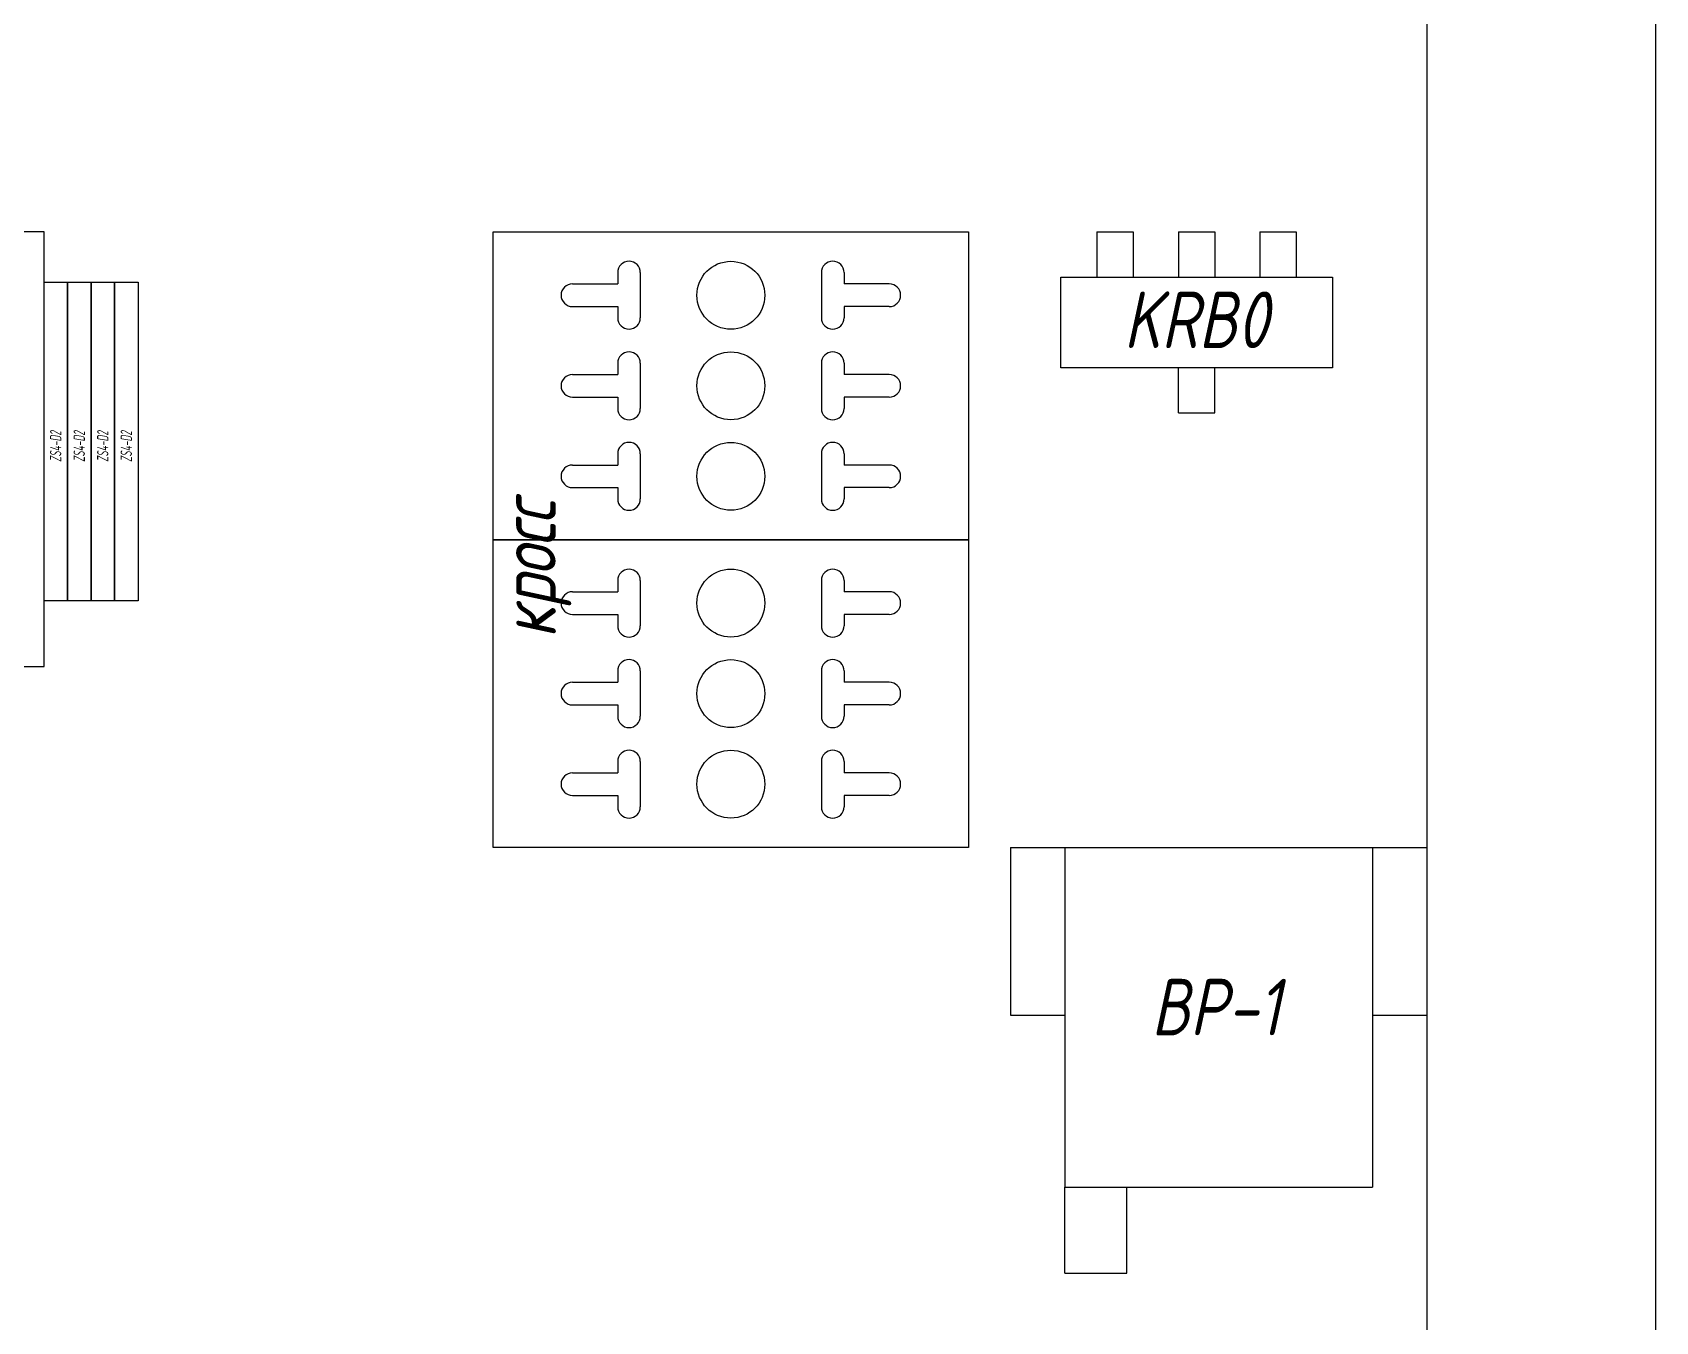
# Model space of a CAD drawing. Header units: millimetres. Extents: x -2573 to 1068, y -1220 to 2800.
# Drawn here: x 603.9 to 962.5, y 1549.3 to 1834.1 of the extents above; entities that cross this region are included whole.
import ezdxf

# ---------------------------------------------------------------- set-up
doc = ezdxf.new("R2010")
doc.units = ezdxf.units.MM
doc.styles.add('textstyle13', font='', dxfattribs={"width": 0.8})
doc.styles.add('textstyle21', font='', dxfattribs={"width": 0.6})
doc.styles.add('textstyle22', font='', dxfattribs={"width": 0.6})
doc.styles.add('textstyle220', font='', dxfattribs={"width": 0.8})
doc.styles.add('textstyle222', font='', dxfattribs={"width": 0.8})
doc.styles.add('textstyle23', font='', dxfattribs={"width": 0.6})
doc.styles.add('textstyle24', font='', dxfattribs={"width": 0.6})
doc.styles.get('textstyle13').set_extended_font_data('ISOCPEUR', italic=True)
doc.styles.get('textstyle21').set_extended_font_data('ISOCPEUR', italic=True)
doc.styles.get('textstyle22').set_extended_font_data('ISOCPEUR', italic=True)
doc.styles.get('textstyle220').set_extended_font_data('ISOCPEUR', italic=True)
doc.styles.get('textstyle222').set_extended_font_data('ISOCPEUR', italic=True)
doc.styles.get('textstyle23').set_extended_font_data('ISOCPEUR', italic=True)
doc.styles.get('textstyle24').set_extended_font_data('ISOCPEUR', italic=True)

msp = doc.modelspace()

# ---------------------------------------------------------------- linework, layer by layer
for p, q in [((912, 2800), (912, 0)), ((962.5, 2800), (962.5, 0)), ((839.11, 1790), (847.11, 1790)), ((839.11, 1790), (839.11, 1780)), ((847.11, 1790), (847.11, 1780)), ((857.11, 1790), (865.11, 1790)), ((857.11, 1790), (857.11, 1780)), ((865.11, 1790), (865.11, 1780)), ((875.11, 1790), (883.11, 1790)), ((875.11, 1790), (875.11, 1780)), ((883.11, 1790), (883.11, 1780)), ((723.23, 1778.5), (733.23, 1778.5)), ((733.23, 1781), (733.23, 1778.5)), ((738.23, 1781), (738.23, 1771)), ((778.23, 1781), (778.23, 1771)), ((783.23, 1781), (783.23, 1778.5)), ((793.23, 1778.5), (783.23, 1778.5)), ((831.11, 1760), (831.11, 1780)), ((831.11, 1780), (891.11, 1780)), ((891.11, 1780), (891.11, 1760)), ((723.23, 1773.5), (733.23, 1773.5)), ((733.23, 1773.5), (733.23, 1771)), ((793.23, 1773.5), (783.23, 1773.5)), ((783.23, 1773.5), (783.23, 1771)), ((733.23, 1761), (733.23, 1758.5)), ((738.23, 1761), (738.23, 1751)), ((778.23, 1761), (778.23, 1751)), ((783.23, 1761), (783.23, 1758.5)), ((723.23, 1758.5), (733.23, 1758.5)), ((793.23, 1758.5), (783.23, 1758.5)), ((891.11, 1760), (831.11, 1760)), ((857.11, 1750), (857.11, 1760)), ((865.11, 1750), (865.11, 1760)), ((723.23, 1753.5), (733.23, 1753.5)), ((733.23, 1753.5), (733.23, 1751)), ((793.23, 1753.5), (783.23, 1753.5)), ((783.23, 1753.5), (783.23, 1751)), ((857.11, 1750), (865.11, 1750)), ((733.23, 1741), (733.23, 1738.5)), ((738.23, 1741), (738.23, 1731)), ((778.23, 1741), (778.23, 1731)), ((783.23, 1741), (783.23, 1738.5)), ((723.23, 1738.5), (733.23, 1738.5)), ((793.23, 1738.5), (783.23, 1738.5)), ((723.23, 1733.5), (733.23, 1733.5)), ((733.23, 1733.5), (733.23, 1731)), ((793.23, 1733.5), (783.23, 1733.5)), ((783.23, 1733.5), (783.23, 1731)), ((723.23, 1710.5), (733.23, 1710.5)), ((733.23, 1713), (733.23, 1710.5)), ((738.23, 1713), (738.23, 1703)), ((778.23, 1713), (778.23, 1703)), ((783.23, 1713), (783.23, 1710.5)), ((793.23, 1710.5), (783.23, 1710.5)), ((723.23, 1705.5), (733.23, 1705.5)), ((733.23, 1705.5), (733.23, 1703)), ((793.23, 1705.5), (783.23, 1705.5)), ((783.23, 1705.5), (783.23, 1703)), ((733.23, 1693), (733.23, 1690.5)), ((738.23, 1693), (738.23, 1683)), ((778.23, 1693), (778.23, 1683)), ((783.23, 1693), (783.23, 1690.5)), ((723.23, 1690.5), (733.23, 1690.5)), ((793.23, 1690.5), (783.23, 1690.5)), ((723.23, 1685.5), (733.23, 1685.5)), ((733.23, 1685.5), (733.23, 1683)), ((793.23, 1685.5), (783.23, 1685.5)), ((783.23, 1685.5), (783.23, 1683)), ((733.23, 1673), (733.23, 1670.5)), ((738.23, 1673), (738.23, 1663)), ((778.23, 1673), (778.23, 1663)), ((783.23, 1673), (783.23, 1670.5)), ((723.23, 1670.5), (733.23, 1670.5)), ((793.23, 1670.5), (783.23, 1670.5)), ((723.23, 1665.5), (733.23, 1665.5)), ((733.23, 1665.5), (733.23, 1663)), ((793.23, 1665.5), (783.23, 1665.5)), ((783.23, 1665.5), (783.23, 1663)), ((820, 1654), (912, 1654)), ((820, 1654), (820, 1617)), ((832, 1654), (832, 1579)), ((900, 1654), (900, 1579)), ((912, 1654), (912, 1617)), ((820, 1617), (832, 1617)), ((900, 1617), (912, 1617)), ((832, 1579), (900, 1579)), ((832, 1560), (832, 1579)), ((845.72, 1560), (845.72, 1579)), ((832, 1560), (845.72, 1560))]:
    msp.add_line(p, q)
for points in [[(569.5, 1790), (569.5, 1694), (606.5, 1694), (606.5, 1790)], [(705.73, 1722), (705.73, 1790), (810.73, 1790), (810.73, 1722)], [(705.73, 1654), (705.73, 1722), (810.73, 1722), (810.73, 1654)]]:
    msp.add_lwpolyline(points, close=True)
at = {"color": 0}
for points in [[(611.7, 1708.51), (606.5, 1708.51), (606.5, 1778.91), (611.7, 1778.91)], [(616.9, 1708.51), (611.7, 1708.51), (611.7, 1778.91), (616.9, 1778.91)], [(622.1, 1708.51), (616.9, 1708.51), (616.9, 1778.91), (622.1, 1778.91)], [(627.3, 1708.51), (622.1, 1708.51), (622.1, 1778.91), (627.3, 1778.91)]]:
    msp.add_lwpolyline(points, close=True, dxfattribs=at)
for centre in [(758.23, 1776), (758.23, 1756), (758.23, 1736), (758.23, 1708), (758.23, 1688), (758.23, 1668)]:
    msp.add_circle(centre, 7.5)
for centre, start, end in [((735.73, 1781), 0, 180), ((780.73, 1781), 0, 180), ((723.23, 1776), 90, 270), ((793.23, 1776), 270, 90), ((735.73, 1771), 180, 0), ((780.73, 1771), 180, 0), ((735.73, 1761), 0, 180), ((780.73, 1761), 0, 180), ((723.23, 1756), 90, 270), ((793.23, 1756), 270, 90), ((735.73, 1751), 180, 0), ((780.73, 1751), 180, 0), ((735.73, 1741), 0, 180), ((780.73, 1741), 0, 180), ((723.23, 1736), 90, 270), ((793.23, 1736), 270, 90), ((735.73, 1731), 180, 0), ((780.73, 1731), 180, 0), ((735.73, 1713), 0, 180), ((780.73, 1713), 0, 180), ((723.23, 1708), 90, 270), ((793.23, 1708), 270, 90), ((735.73, 1703), 180, 0), ((780.73, 1703), 180, 0), ((735.73, 1693), 0, 180), ((780.73, 1693), 0, 180), ((723.23, 1688), 90, 270), ((793.23, 1688), 270, 90), ((735.73, 1683), 180, 0), ((780.73, 1683), 180, 0), ((735.73, 1673), 0, 180), ((780.73, 1673), 0, 180), ((723.23, 1668), 90, 270), ((793.23, 1668), 270, 90), ((735.73, 1663), 180, 0), ((780.73, 1663), 180, 0)]:
    msp.add_arc(centre, 2.5, start, end)

# ---------------------------------------------------------------- texts
at = {"color": 1, "lineweight": 40, "true_color": 0xff0000, "width": 0.8}
for s, style, p in [('KRB0', 'textstyle13', (845, 1764.33)), ('BP-1', 'textstyle222', (851.09, 1612.5))]:
    msp.add_text(s, height=12.5, dxfattribs=dict(at, style=style)).set_placement(p)
at = {"lineweight": 13, "width": 0.6}
for style, p in [('textstyle21', (610.33, 1739.16)), ('textstyle22', (615.53, 1739.16)), ('textstyle23', (620.73, 1739.16)), ('textstyle24', (625.93, 1739.16))]:
    msp.add_text('ZS4-D2', height=2.5, rotation=90, dxfattribs=dict(at, style=style)).set_placement(p)
at = {"color": 1, "lineweight": 40, "true_color": 0xff0000, "style": 'textstyle220', "width": 0.8}
msp.add_text('кросс', height=12.5, rotation=90, dxfattribs=at).set_placement((719.58, 1700.26))

doc.saveas('drawing.dxf')
